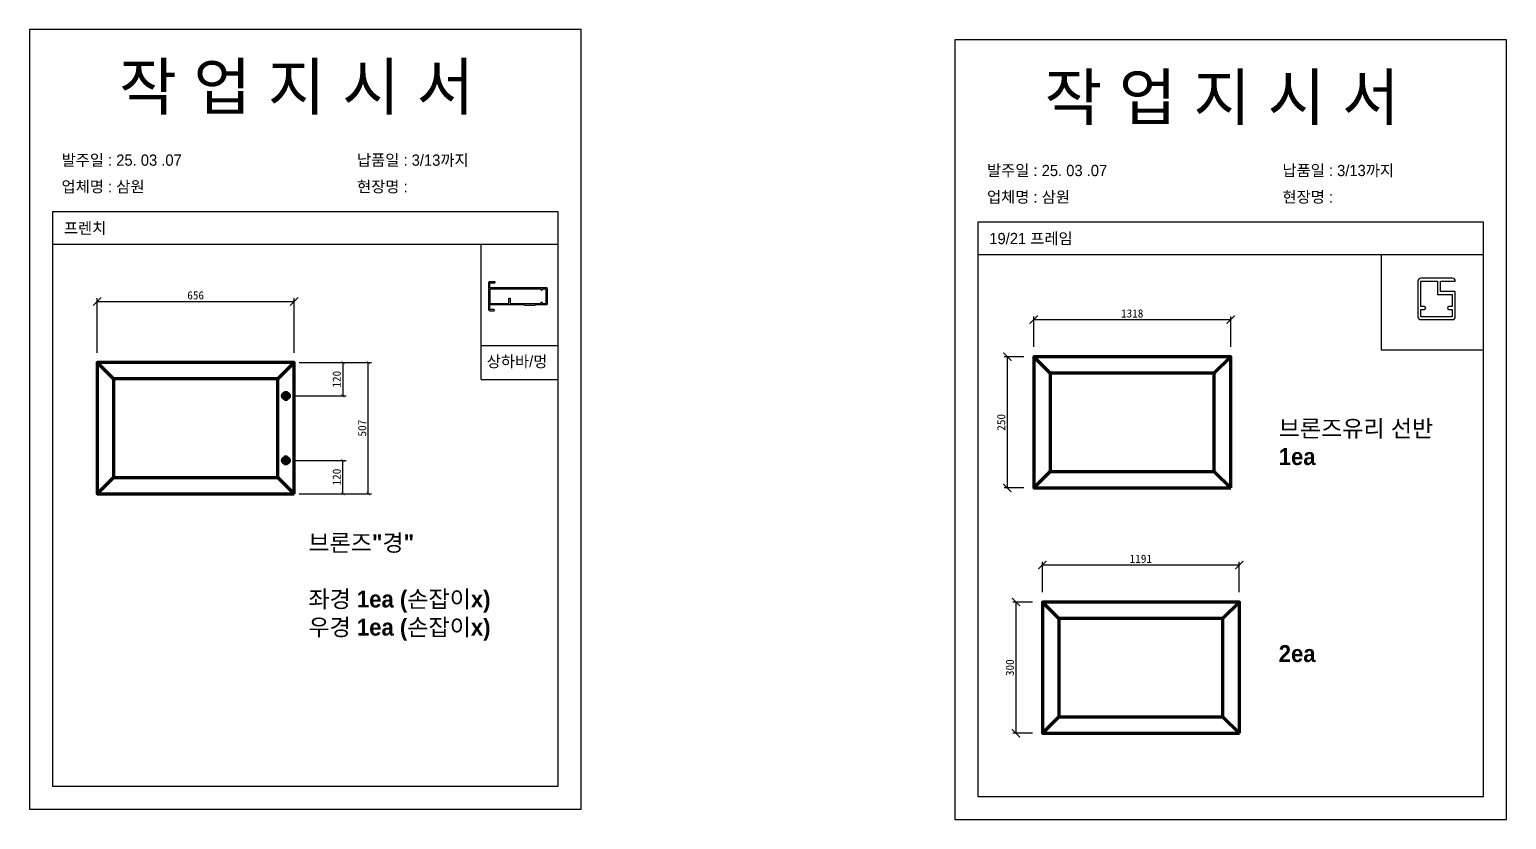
# Model space of a CAD drawing. Header units: millimetres. Extents: x -44117 to 256353, y -2095463 to 65325.
# Drawn here: x 119201 to 123700, y -2901 to -494 of the extents above; entities that cross this region are included whole.
import ezdxf

# ---------------------------------------------------------------- set-up
doc = ezdxf.new("R2010")
doc.units = ezdxf.units.MM
doc.header["$LTSCALE"] = 10
doc.layers.add('Layer1', color=7, linetype='Continuous', lineweight=70)
doc.dimstyles.new('ISO-25', dxfattribs={"dimtxt": 2.5, "dimasz": 2.5, "dimexe": 1, "dimexo": 1, "dimtad": 1, "dimtxsty": 'Standard', "dimblk": 'ARCHTICK', "dimcen": 2.5, "dimadec": 0, "dimazin": 0, "dimtfac": 1, "dimtmove": 0, "dimatfit": 3, "dimfxl": 0, "dimarcsym": 0})

# ---------------------------------------------------------------- blocks, each defined once
blk = doc.blocks.new('_ArchTick')
at = {"color": 0, "linetype": 'ByBlock', "const_width": 0.15}
blk.add_lwpolyline([(-0.5, -0.5), (0.5, 0.5)], dxfattribs=at)
blk = doc.blocks.new('*D2020')
at = {"color": 0, "lineweight": -2}
for p, q in [((119407, -1478.6), (119407, -1312.7)), ((119407, -1322.7), (120007, -1322.7)), ((120007, -1478.6), (120007, -1312.7))]:
    blk.add_line(p, q, dxfattribs=at)
at = {"layer": 'Defpoints', "color": 0}
for p in [(120007, -1322.7), (119407, -1508.6), (120007, -1508.6)]:
    blk.add_point(p, dxfattribs=at)
at = {"color": 0, "lineweight": -2, "xscale": 25, "yscale": 25, "zscale": 25, "rotation": 180}
blk.add_blockref('_ArchTick', (119407, -1322.7), dxfattribs=at)
at = {"color": 0, "lineweight": -2, "xscale": 25, "yscale": 25, "zscale": 25}
blk.add_blockref('_ArchTick', (120007, -1322.7), dxfattribs=at)
at = {"color": 0, "insert": (119707, -1303.9), "char_height": 25, "attachment_point": 5}
blk.add_mtext('656', dxfattribs=at)
blk = doc.blocks.new('*D2043')
at = {"color": 0, "lineweight": -2}
for p, q in [((120012, -1806.8), (120165.6, -1806.8)), ((120155.6, -1908.6), (120155.6, -1806.8)), ((120022, -1908.6), (120165.6, -1908.6))]:
    blk.add_line(p, q, dxfattribs=at)
at = {"layer": 'Defpoints', "color": 0}
for p in [(119997, -1806.8), (120155.6, -1806.8), (120007, -1908.6)]:
    blk.add_point(p, dxfattribs=at)
at = {"color": 0, "lineweight": -2, "xscale": 10, "yscale": 10, "zscale": 10}
for p, rotation in [((120155.6, -1806.8), 90), ((120155.6, -1908.6), 270)]:
    blk.add_blockref('_ArchTick', p, dxfattribs=dict(at, rotation=rotation))
at = {"color": 0, "insert": (120136.8, -1857.7), "char_height": 25, "attachment_point": 5, "rotation": 90}
blk.add_mtext('120', dxfattribs=at)
blk = doc.blocks.new('*D2044')
at = {"color": 0, "lineweight": -2}
for p, q in [((120022, -1508.6), (120165.6, -1508.6)), ((120155.6, -1508.6), (120155.6, -1610.4)), ((120012, -1610.4), (120165.6, -1610.4))]:
    blk.add_line(p, q, dxfattribs=at)
at = {"layer": 'Defpoints', "color": 0}
for p in [(120007, -1508.6), (119997, -1610.4), (120155.6, -1610.4)]:
    blk.add_point(p, dxfattribs=at)
at = {"color": 0, "lineweight": -2, "xscale": 10, "yscale": 10, "zscale": 10}
for p, rotation in [((120155.6, -1508.6), 90), ((120155.6, -1610.4), 270)]:
    blk.add_blockref('_ArchTick', p, dxfattribs=dict(at, rotation=rotation))
at = {"color": 0, "insert": (120136.8, -1559.5), "char_height": 25, "attachment_point": 5, "rotation": 90}
blk.add_mtext('120', dxfattribs=at)
blk = doc.blocks.new('*D2045')
at = {"color": 0, "lineweight": -2}
for p, q in [((120022, -1508.6), (120243, -1508.6)), ((120233, -1908.6), (120233, -1508.6)), ((120022, -1908.6), (120243, -1908.6))]:
    blk.add_line(p, q, dxfattribs=at)
at = {"layer": 'Defpoints', "color": 0}
for p in [(120007, -1508.6), (120233, -1508.6), (120007, -1908.6)]:
    blk.add_point(p, dxfattribs=at)
at = {"color": 0, "lineweight": -2, "xscale": 10, "yscale": 10, "zscale": 10}
for p, rotation in [((120233, -1508.6), 90), ((120233, -1908.6), 270)]:
    blk.add_blockref('_ArchTick', p, dxfattribs=dict(at, rotation=rotation))
at = {"color": 0, "insert": (120214.3, -1708.6), "char_height": 25, "attachment_point": 5, "rotation": 90}
blk.add_mtext('507', dxfattribs=at)
blk = doc.blocks.new('*D2053')
at = {"color": 0, "lineweight": -2}
for p, q in [((122230, -1490.9), (122169.7, -1490.9)), ((122179.7, -1890.9), (122179.7, -1490.9)), ((122230, -1890.9), (122169.7, -1890.9))]:
    blk.add_line(p, q, dxfattribs=at)
at = {"layer": 'Defpoints', "color": 0}
for p in [(122179.7, -1490.9), (122260, -1490.9), (122260, -1890.9)]:
    blk.add_point(p, dxfattribs=at)
at = {"color": 0, "lineweight": -2, "xscale": 25, "yscale": 25, "zscale": 25}
for p, rotation in [((122179.7, -1490.9), 90), ((122179.7, -1890.9), 270)]:
    blk.add_blockref('_ArchTick', p, dxfattribs=dict(at, rotation=rotation))
at = {"color": 0, "insert": (122161, -1690.9), "char_height": 25, "attachment_point": 5, "rotation": 90}
blk.add_mtext('250', dxfattribs=at)
blk = doc.blocks.new('*D2054')
at = {"color": 0, "lineweight": -2}
for p, q in [((122260, -1460.9), (122260, -1367.9)), ((122260, -1377.9), (122860, -1377.9)), ((122860, -1460.9), (122860, -1367.9))]:
    blk.add_line(p, q, dxfattribs=at)
at = {"layer": 'Defpoints', "color": 0}
for p in [(122860, -1377.9), (122260, -1490.9), (122860, -1490.9)]:
    blk.add_point(p, dxfattribs=at)
at = {"color": 0, "lineweight": -2, "xscale": 25, "yscale": 25, "zscale": 25, "rotation": 180}
blk.add_blockref('_ArchTick', (122260, -1377.9), dxfattribs=at)
at = {"color": 0, "lineweight": -2, "xscale": 25, "yscale": 25, "zscale": 25}
blk.add_blockref('_ArchTick', (122860, -1377.9), dxfattribs=at)
at = {"color": 0, "insert": (122560, -1359.1), "char_height": 25, "attachment_point": 5}
blk.add_mtext('1318', dxfattribs=at)
blk = doc.blocks.new('*D2055')
at = {"color": 0, "lineweight": -2}
for p, q in [((122256.3, -2238.6), (122196.1, -2238.6)), ((122206.1, -2638.6), (122206.1, -2238.6)), ((122256.3, -2638.6), (122196.1, -2638.6))]:
    blk.add_line(p, q, dxfattribs=at)
at = {"layer": 'Defpoints', "color": 0}
for p in [(122206.1, -2238.6), (122286.3, -2238.6), (122286.3, -2638.6)]:
    blk.add_point(p, dxfattribs=at)
at = {"color": 0, "lineweight": -2, "xscale": 25, "yscale": 25, "zscale": 25}
for p, rotation in [((122206.1, -2238.6), 90), ((122206.1, -2638.6), 270)]:
    blk.add_blockref('_ArchTick', p, dxfattribs=dict(at, rotation=rotation))
at = {"color": 0, "insert": (122187.3, -2438.6), "char_height": 25, "attachment_point": 5, "rotation": 90}
blk.add_mtext('300', dxfattribs=at)
blk = doc.blocks.new('*D2056')
at = {"color": 0, "lineweight": -2}
for p, q in [((122286.3, -2208.6), (122286.3, -2115.6)), ((122286.3, -2125.6), (122886.3, -2125.6)), ((122886.3, -2208.6), (122886.3, -2115.6))]:
    blk.add_line(p, q, dxfattribs=at)
at = {"layer": 'Defpoints', "color": 0}
for p in [(122886.3, -2125.6), (122286.3, -2238.6), (122886.3, -2238.6)]:
    blk.add_point(p, dxfattribs=at)
at = {"color": 0, "lineweight": -2, "xscale": 25, "yscale": 25, "zscale": 25, "rotation": 180}
blk.add_blockref('_ArchTick', (122286.3, -2125.6), dxfattribs=at)
at = {"color": 0, "lineweight": -2, "xscale": 25, "yscale": 25, "zscale": 25}
blk.add_blockref('_ArchTick', (122886.3, -2125.6), dxfattribs=at)
at = {"color": 0, "insert": (122586.3, -2106.8), "char_height": 25, "attachment_point": 5}
blk.add_mtext('1191', dxfattribs=at)

msp = doc.modelspace()

# ---------------------------------------------------------------- linework, layer by layer
for p, q in [((120810.97466, -1048.83565), (119270.97466, -1048.83565)), ((123630.03969, -1080.42879), (122090.03969, -1080.42879)), ((120810.97466, -1148.83565), (119270.97466, -1148.83565)), ((120576.27015, -1560.145), (120576.27015, -1148.83565)), ((123630.03969, -1180.42879), (122090.03969, -1180.42879)), ((120810.97466, -1457.95722), (120576.27015, -1457.95722))]:
    msp.add_line(p, q)
for points in [[(119200.97466, -2869.66593), (120880.97466, -2869.66593), (120880.97466, -493.66593), (119200.97466, -493.66593)], [(122020.03969, -2901.25906), (123700.03969, -2901.25906), (123700.03969, -525.25906), (122020.03969, -525.25906)], [(123630.03969, -1180.42879), (123318.28436, -1180.42879), (123318.28436, -1470.05937), (123630.03969, -1470.05937)]]:
    msp.add_lwpolyline(points, close=True)
for points in [[(119270.97466, -1048.83565), (119270.97466, -2799.66593), (120810.97466, -2799.66593), (120810.97466, -1048.83565)], [(122090.03969, -1080.42879), (122090.03969, -2831.25906), (123630.03969, -2831.25906), (123630.03969, -1080.42879)], [(120576.27015, -1560.145), (120810.97466, -1560.145), (120810.97466, -1148.83565), (120341.56564, -1148.83565)]]:
    msp.add_lwpolyline(points)
for points in [[(123542.24626, -1292.0968), (123499.04626, -1292.0968), (123499.04626, -1260.8968), (123544.04626, -1260.8968), (123544.04626, -1260.8968, 0.4142135624), (123535.04626, -1251.8968), (123439.04626, -1251.8968, 0.4142135624), (123430.04626, -1260.8968), (123430.04626, -1368.8968, 0.4142135624), (123439.04626, -1377.8968), (123535.04626, -1377.8968, 0.4142135624), (123544.04626, -1368.8968), (123544.04626, -1293.8968, 0.4142135624)], [(120725.05504, -1333.00869), (120726.25504, -1334.20869), (120740.05504, -1334.20869, 0.4142135624), (120741.05504, -1333.20869), (120741.05504, -1333.20869, -0.4142135624), (120742.05504, -1332.20869), (120775.05504, -1332.20869, 0.4142135624), (120779.05504, -1328.20869), (120779.05504, -1285.00869, 0.4142135624), (120775.05504, -1281.00869), (120603.85504, -1281.00869, -0.4142135624), (120603.05504, -1280.20869), (120603.05504, -1267.80869, -0.4142135624), (120605.05504, -1265.80869), (120617.45504, -1265.80869, 0.4142135624), (120619.05504, -1264.20869, 0.4142135624), (120617.45504, -1262.60869), (120603.05504, -1262.60869, 0.4142135624), (120599.05504, -1266.60869), (120599.05504, -1346.60869, 0.4142135624), (120603.05504, -1350.60869), (120615.45504, -1350.60869, 0.4142135624), (120617.05504, -1349.00869), (120617.05504, -1349.00869, 0.4142135624), (120615.45504, -1347.40869), (120605.05504, -1347.40869, -0.4142135624), (120603.05504, -1345.40869), (120603.05504, -1333.00869, -0.4142135624), (120603.85504, -1332.20869), (120708.05504, -1332.20869, -0.4142135624), (120709.05504, -1333.20869), (120709.05504, -1333.20869, 0.4142135624), (120710.05504, -1334.20869), (120723.85504, -1334.20869)], [(120661.05504, -1328.20869), (120661.05504, -1314.20869, -0.4142135624), (120663.05504, -1312.20869), (120663.05504, -1312.20869, -0.4142135624), (120665.05504, -1314.20869), (120665.05504, -1328.20869), (120759.45504, -1328.20869), (120759.45504, -1326.20869, -0.4142135624), (120761.05504, -1324.60869), (120761.05504, -1324.60869, -0.4142135624), (120762.65504, -1326.20869), (120762.65504, -1328.20869), (120774.25504, -1328.20869, 0.4142135624), (120775.05504, -1327.40869), (120775.05504, -1285.80869, 0.4142135624), (120774.25504, -1285.00869), (120762.65504, -1285.00869), (120762.65504, -1287.00869, -0.4142135624), (120761.05504, -1288.60869), (120761.05504, -1288.60869, -0.4142135624), (120759.45504, -1287.00869), (120759.45504, -1285.00869), (120603.85504, -1285.00869, 0.4142135624), (120603.05504, -1285.80869), (120603.05504, -1327.40869, 0.4142135624), (120603.85504, -1328.20869)], [(123449.54626, -1346.6968, 1), (123449.54626, -1337.6968), (123439.04626, -1337.6968), (123439.04626, -1260.8968), (123490.04626, -1260.8968), (123490.04626, -1301.0968), (123535.04626, -1301.0968), (123535.04626, -1337.6968), (123524.54626, -1337.6968, 1), (123524.54626, -1346.6968), (123535.04626, -1346.6968), (123535.04626, -1368.8968), (123439.04626, -1368.8968), (123439.04626, -1346.6968)]]:
    msp.add_lwpolyline(points, format="xyb", close=True)
at = {"layer": 'Layer1'}
for p, q in [((119456.99887, -1558.59401), (119406.99887, -1508.59401)), ((120006.99887, -1508.59401), (119956.99887, -1558.59401)), ((122310.00708, -1540.8513), (122260.00708, -1490.8513)), ((122860.00708, -1490.8513), (122810.00708, -1540.8513)), ((119966.99887, -1610.42821), (119996.99887, -1610.42821)), ((119981.99887, -1595.42821), (119981.99887, -1625.42821)), ((119981.99887, -1821.75981), (119981.99887, -1791.75981)), ((119966.99887, -1806.75981), (119996.99887, -1806.75981)), ((122310.00708, -1840.8513), (122260.00708, -1890.8513)), ((122810.00708, -1840.8513), (122860.00708, -1890.8513)), ((119456.99887, -1858.59401), (119406.99887, -1908.59401)), ((119956.99887, -1858.59401), (120006.99887, -1908.59401)), ((122336.33469, -2288.55551), (122286.33469, -2238.55551)), ((122886.33469, -2238.55551), (122836.33469, -2288.55551)), ((122336.33469, -2588.55551), (122286.33469, -2638.55551)), ((122836.33469, -2588.55551), (122886.33469, -2638.55551))]:
    msp.add_line(p, q, dxfattribs=at)
for points in [[(120006.99887, -1908.59401), (120006.99887, -1508.59401), (119406.99887, -1508.59401), (119406.99887, -1908.59401)], [(122860.00708, -1890.8513), (122860.00708, -1490.8513), (122260.00708, -1490.8513), (122260.00708, -1890.8513)], [(119956.99887, -1858.59401), (119956.99887, -1558.59401), (119456.99887, -1558.59401), (119456.99887, -1858.59401)], [(122810.00708, -1840.8513), (122810.00708, -1540.8513), (122310.00708, -1540.8513), (122310.00708, -1840.8513)], [(122886.33469, -2638.55551), (122886.33469, -2238.55551), (122286.33469, -2238.55551), (122286.33469, -2638.55551)], [(122836.33469, -2588.55551), (122836.33469, -2288.55551), (122336.33469, -2288.55551), (122336.33469, -2588.55551)]]:
    msp.add_lwpolyline(points, close=True, dxfattribs=at)
for centre in [(119981.99887, -1610.42821), (119981.99887, -1806.75981)]:
    msp.add_circle(centre, 10, dxfattribs=at)

# ---------------------------------------------------------------- texts
at = {"attachment_point": 1}
for s, width, heights, insert, char_height in [('{\\fGulim|b0|i0|c129|p50;작 업 지 시 서}', 3307.3198183, [-155.84554], (119473.78126, -597.82844), 140), ('{\\fGulim|b0|i0|c129|p50;작 업 지 시 서}', 3307.3198183, [-155.84554], (122292.8463, -629.42158), 140), ('{\\fGulim|b0|i0|c129|p50;발주일 : 25. 03 .07}', 3307.3198183, [-38.18216], (119298.57191, -874.54886), 34.3), ('{\\fGulim|b0|i0|c129|p50;납품일 : 3/13까지}', 3307.3198183, [37.67976], (120198.54989, -874.54886), 34.3), ('{\\fGulim|b0|i0|c129|p50;발주일 : 25. 03 .07}', 3307.3198183, [-38.18216], (122117.63694, -906.142), 34.3), ('{\\fGulim|b0|i0|c129|p50;납품일 : 3/13까지}', 3307.3198183, [37.67976], (123017.61493, -906.142), 34.3), ('{\\fGulim|b0|i0|c129|p50;업체명 : 삼원}', 3307.3198183, [38.2735], (119298.57191, -955.20504), 34.3), ('{\\fGulim|b0|i0|c129|p50;현장명 : }', 3307.3198183, [-38.2735], (120198.54989, -955.20504), 34.3), ('{\\fGulim|b0|i0|c129|p50;업체명 : 삼원}', 3307.3198183, [38.2735], (122117.63694, -986.79818), 34.3), ('{\\fGulim|b0|i0|c129|p50;현장명 : }', 3307.3198183, [-38.2735], (123017.61493, -986.79818), 34.3), ('{\\fGulim|b0|i0|c129|p50;프렌치}', 3307.3198183, [-38.22783], (119305.61411, -1081.87114), 34.3), ('{\\fGulim|b0|i0|c129|p50;19/21 프레임}', 3307.3198183, [-41.60759], (122124.67914, -1113.46428), 34.3), ('{\\fGulim|b0|i0|c129|p50;상하바/멍}', 3307.3198183, [-41.60759], (120593.75044, -1488.35482), 34.3), ('{\\fGulim|b1|i0|c129|p50;브론즈유리 선반\\P1ea\\P\\P\\P\\P\\P\\P\\P2ea}', 2135.7410508, [1317.50106], (123006.28736, -1683.76224), 51.45), ('{\\fGulim|b1|i0|c129|p50;브론즈"경"^J\\P좌경 1ea (손잡이x)\\P우경 1ea (손잡이x)}', 3307.3198183, [491.47221], (120050.42759, -2032.19318), 51.45)]:
    msp.add_mtext_dynamic_manual_height_columns(s, width=width, gutter_width=12.5, heights=heights, dxfattribs=dict(at, insert=insert, char_height=char_height))

# ---------------------------------------------------------------- dimensions: what is measured, and where the dimension line sits
for base, p1, p2, angle, text, override, picture, middle in [((120006.99887, -1322.67401), (119406.99887, -1508.59401), (120006.99887, -1508.59401), 180, '656', {"dimscale": 10, "dimexo": 3, "dimtxsty": 'Standard'}, '*D2020', (119706.99887, -1303.92401)), ((122860.00708, -1377.89131), (122260.00708, -1490.8513), (122860.00708, -1490.8513), 180, '1318', {"dimscale": 10, "dimexo": 3, "dimtxsty": 'Standard'}, '*D2054', (122560.00708, -1359.14131)), ((122179.74728, -1490.8513), (122260.00708, -1890.8513), (122260.00708, -1490.8513), 90, '250', {"dimscale": 10, "dimexo": 3, "dimtxsty": 'Standard'}, '*D2053', (122160.99728, -1690.8513)), ((120233.04032, -1508.59401), (120006.99887, -1908.59401), (120006.99887, -1508.59401), 90, '507', {"dimscale": 10, "dimasz": 1, "dimexo": 1.5, "dimtxsty": 'Standard'}, '*D2045', (120214.29032, -1708.59401)), ((122886.33469, -2125.59551), (122286.33469, -2238.55551), (122886.33469, -2238.55551), 180, '1191', {"dimscale": 10, "dimexo": 3, "dimtxsty": 'Standard'}, '*D2056', (122586.33469, -2106.84551)), ((122206.07489, -2238.55551), (122286.33469, -2638.55551), (122286.33469, -2238.55551), 90, '300', {"dimscale": 10, "dimexo": 3, "dimtxsty": 'Standard'}, '*D2055', (122187.32489, -2438.55551))]:
    dim = msp.add_linear_dim(base=base, p1=p1, p2=p2, angle=angle, text=text, dimstyle='ISO-25', override=override)
    dim.commit()
    dim.dimension.update_dxf_attribs({"geometry": picture, "text_midpoint": middle})
for base, p1, p2, picture, middle in [((120155.56419, -1610.42821), (120006.99887, -1508.59401), (119996.99887, -1610.42821), '*D2044', (120155.56419, -1559.51111)), ((120155.56419, -1806.75981), (120006.99887, -1908.59401), (119996.99887, -1806.75981), '*D2043', (120155.56419, -1857.67691))]:
    dim = msp.add_linear_dim(base=base, p1=p1, p2=p2, angle=90, text='120', dimstyle='ISO-25', override={"dimscale": 10, "dimasz": 1, "dimexo": 1.5, "dimtxsty": 'Standard'})
    dim.commit()
    dim.dimension.update_dxf_attribs({"geometry": picture, "text_midpoint": middle, "dimtype": 160})

doc.saveas('drawing.dxf')
